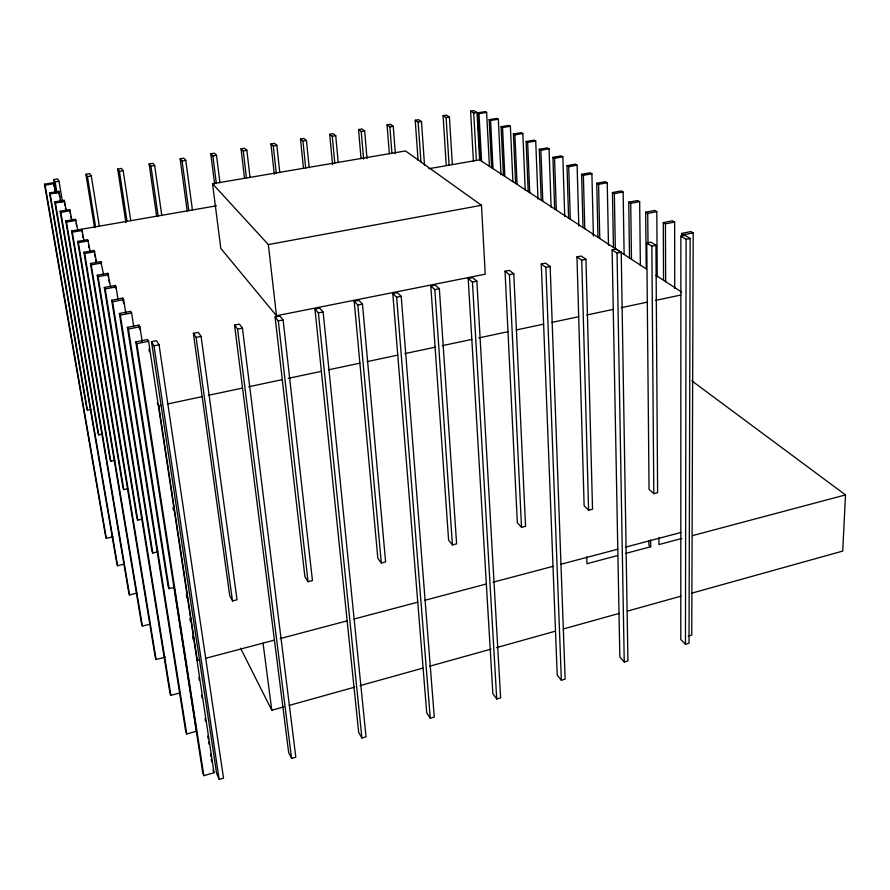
<?xml version="1.0" encoding="UTF-8"?>
<svg xmlns="http://www.w3.org/2000/svg" width="890" height="890" viewBox="0 0 890 890"><rect width="100%" height="100%" fill="white"/><g stroke="black" fill="none" stroke-linecap="round" stroke-linejoin="round"><path stroke-width="1.33" d="M680.872 236.162L680.794 639.487L685.445 644.282L689.027 643.248L690.151 238.476L684.888 235.361L680.872 236.162L686.112 239.288L690.151 238.476M681.606 236.15L681.606 233.425L690.952 231.567L693.199 232.869L691.741 635.093L688.181 636.116M685.445 644.282L686.112 239.288M691.864 380.876L845.5 494.907L842.73 551.077L691.641 593.196M219.163 779.373L223.523 778.116L159.043 344.808L156.507 340.67L151.489 341.66L216.604 773.343L219.163 779.373L153.992 345.821L151.489 341.66M291.575 758.402L295.814 757.168L242.425 328.11L239.421 324.138L234.571 325.106L288.66 752.562L291.575 758.402L237.552 329.089L234.571 325.106M361.918 738.021L366.035 736.831L323.115 311.956L319.666 308.151L314.96 309.086L358.67 732.381L361.918 738.021L318.386 312.902L314.96 309.086M430.271 718.219L434.276 717.051L401.212 296.326L397.352 292.665L392.801 293.578L426.711 712.756L430.271 718.219L396.64 297.238L392.801 293.578M496.731 698.962L500.614 697.838L476.862 281.173L472.612 277.669L468.207 278.548L492.86 693.677L496.731 698.962L472.434 282.063L468.207 278.548M561.356 680.238L565.139 679.137L550.154 266.499L545.548 263.14L541.276 263.985L557.218 675.121L561.356 680.238L545.87 267.367L541.276 263.985M624.246 662.015L627.928 660.947L621.22 252.27L616.281 249.044L612.131 249.868L619.841 657.065L624.246 662.015L617.059 253.105L612.131 249.868M203.855 775.657L214.023 772.72L148.597 341.304L147.551 339.546L135.814 341.871L202.798 773.087L203.855 775.657L136.838 343.64L135.814 341.871M133.722 326.586L131.609 312.935L130.641 311.322L119.382 313.491L185.743 731.591L186.722 733.972L196.545 731.235L183.229 645.417M240.567 648.254L271.784 710.253L283.821 706.905M289.161 705.414L354.687 687.147M360.038 685.656L422.872 668.134M429.559 666.265L491.069 649.122M496.42 647.631L555.249 631.221M563.27 628.985L619.429 613.332M627.45 611.096L680.939 596.178M117.947 299.062L116.023 286.925L115.144 285.445L104.308 287.47L169.957 693.165L170.858 695.368L180.347 692.798M617.493 555.582L586.922 563.715L586.732 556.84M625.459 553.469L650.712 546.749L650.646 539.93M681.762 538.483L658.945 544.558L658.9 537.616M692.498 535.624L845.5 494.907M196.835 659.368L197.346 660.502L199.494 659.935M205.345 658.389L274.432 640.099M280.15 638.586L347.156 620.842M354.064 619.017L417.766 602.152M424.575 600.35L486.352 583.996M493.027 582.227L553.001 566.351M560.878 564.26L617.794 549.197M625.537 547.15L680.817 532.509M103.451 273.92L100.87 261.627L90.446 263.518L155.283 657.454L156.128 659.501L165.306 657.098M90.224 251.725L87.687 239.621L77.641 241.401L141.61 624.19L142.4 626.104L150.021 624.157M232.479 600.928L237.029 599.771L201.084 336.387L198.303 332.337L193.375 333.316L229.72 595.644L232.479 600.928L196.123 337.388L193.375 333.316M308.029 581.693L312.446 580.569L283.098 319.966L279.872 316.084L275.099 317.029L304.881 576.598L308.029 581.693L278.303 320.934L275.099 317.029M381.32 563.025L385.604 561.935L362.475 304.08L358.815 300.353L354.198 301.265L377.816 558.119L381.32 563.025L357.836 305.003L354.198 301.265M452.443 544.914L456.615 543.857L439.337 288.694L435.277 285.111L430.805 286.002L448.605 540.174L452.443 544.914L434.832 289.595L430.805 286.002M521.518 527.325L525.556 526.302L513.797 273.786L509.358 270.349L505.019 271.205L517.346 522.753L521.518 527.325L509.436 274.654L505.019 271.205M588.602 510.248L592.529 509.247L585.965 259.335L581.181 256.031L576.976 256.876L584.129 505.82L588.602 510.248L581.737 260.18L576.976 256.876M653.794 493.65L657.61 492.671L655.952 245.317L650.846 242.147L646.763 242.959L649.044 489.378L653.794 493.65L651.847 246.141L646.763 242.959M77.753 229.843L75.483 219.24L65.771 220.92L128.85 593.129L129.584 594.921L136.971 593.085M142.211 341.76L139.919 326.808L138.907 325.128L127.415 327.375L168.11 586.466L169.122 588.657L174.418 587.344M125.802 313.38L123.654 299.652L122.731 298.117L111.684 300.208L151.89 551.01L152.824 553.035L157.919 551.811M66.372 210.774L64.136 200.317L54.757 201.897L116.913 564.071L117.602 565.74L123.565 564.293M55.781 193.041L53.578 182.684L44.5 184.174L105.71 536.803L106.355 538.372L113.119 536.781M110.66 286.925L107.857 273.297L97.233 275.255L136.904 518.247L137.761 520.127L141.454 519.259M96.687 262.483L94.151 250.413L83.916 252.248L123.009 487.876L123.799 489.622L127.37 488.81M216.448 205.812L71.589 230.966L110.082 459.652L110.827 461.265L114.777 460.397M71.979 220.253L69.709 209.606L60.164 211.23L98.045 433.341L98.746 434.854L102.561 434.031M157.196 403.059L158.765 405.851L161.101 405.362M167.353 404.027L202.152 396.64M208.305 395.338L242.536 388.073M248.644 386.772L282.275 379.63M288.282 378.361L321.39 371.33M328.71 369.773L359.883 363.165M367.092 361.629L397.774 355.11M404.872 353.608L435.088 347.2M442.174 345.687L471.822 339.401M478.798 337.911L507.99 331.714M516.167 329.979L543.612 324.16M551.833 322.414L578.7 316.707M586.799 314.993L613.255 309.375M621.242 307.673L647.308 302.144M655.352 300.431L680.861 295.024M61.01 201.874L58.762 191.339L49.54 192.885L86.797 408.755L87.454 410.179L91.147 409.4M136.838 343.64L148.597 341.304M276.49 315.75L485.239 274.198L481.479 205.29L405.495 150.933L212.543 183.752L220.787 248.377L276.49 315.75L268.346 244.583L212.543 183.752M693.199 232.869L683.832 234.738L681.606 233.425M153.992 345.821L159.043 344.808M196.123 337.388L201.084 336.387M237.552 329.089L242.425 328.11M278.303 320.934L283.098 319.966M318.386 312.902L323.115 311.956M357.836 305.003L362.475 304.08M396.64 297.238L401.212 296.326M434.832 289.595L439.337 288.694M472.434 282.063L476.862 281.173M509.436 274.654L513.797 273.786M545.87 267.367L550.154 266.499M581.737 260.18L585.965 259.335M617.059 253.105L621.22 252.27M651.847 246.141L655.952 245.317M663.551 280.261L663.284 222.589L672.484 220.798L674.642 222.055L674.742 288.438M127.415 327.375L128.394 329.066L139.919 326.808M663.284 222.589L665.42 223.857L674.642 222.055M428.858 168.711L479.577 159.855L646.218 268.913L645.673 212.187L654.729 210.441L656.809 211.653L657.232 276.846M119.382 313.491L120.317 315.116L131.609 312.935M645.673 212.187L647.731 213.4L656.809 211.653M629.53 258L628.74 202.175L637.663 200.484L639.654 201.652L640.366 265.543M111.684 300.208L112.585 301.755L123.654 299.652M628.74 202.175L630.721 203.343L639.654 201.652M613.455 247.476L612.442 192.54L621.22 190.894L623.145 192.018L624.113 254.451M104.308 287.47L105.176 288.95L116.023 286.925M612.442 192.54L614.345 193.664L623.145 192.018M597.969 237.341L596.734 183.251L605.378 181.66L607.236 182.739L608.482 245.273M268.346 244.583L481.479 205.29M97.233 275.255L98.067 276.679L108.713 274.71M596.734 183.251L598.569 184.341L607.236 182.739M583.028 227.562L581.593 174.307L590.115 172.76L591.906 173.795L593.396 236.084M90.446 263.518L91.236 264.886L101.683 262.984M581.593 174.307L583.362 175.352L591.906 173.795M568.599 218.117L566.986 165.673L575.385 164.172L577.109 165.173L578.812 226.06M83.916 252.248L84.672 253.561L94.93 251.714M566.986 165.673L568.699 166.686L577.109 165.173M554.681 209.005L552.89 157.341L561.167 155.872L562.836 156.84L564.738 216.57M77.641 241.401L78.365 242.67L88.444 240.879M552.89 157.341L554.548 158.309L562.836 156.84M541.22 200.194L539.284 149.286L547.439 147.862L549.052 148.808L551.11 207.136M71.589 230.966L72.301 232.19L82.192 230.454L84.005 241.401M539.284 149.286L540.875 150.232L549.052 148.808M528.204 191.684L526.124 141.51L534.167 140.131L535.724 141.032L537.983 199.126M65.771 220.92L66.461 222.088L76.184 220.409M526.124 141.51L527.659 142.422L535.724 141.032M515.622 183.44L513.397 133.989L521.34 132.643L522.842 133.522L525.245 190.382M60.164 211.23L60.82 212.365L70.377 210.73M513.397 133.989L514.887 134.88L522.842 133.522M503.44 175.475L501.092 126.714L508.924 125.401L510.37 126.247L512.907 181.682M54.757 201.897L55.391 202.987L64.792 201.396M501.092 126.714L502.539 127.57L510.37 126.247M491.647 167.754L489.177 119.672L496.898 118.392L498.311 119.216L501.014 174.696M49.54 192.885L50.151 193.931L59.396 192.396M489.177 119.672L490.579 120.506L498.311 119.216M58.996 181.26L57.561 178.923L53.712 179.546L55.124 181.894L58.996 181.26L62.467 201.763M91.281 175.953L89.712 173.65L85.907 174.273L87.465 176.576L91.281 175.953L99.357 226.26M123.176 170.702L121.452 168.433L117.703 169.056L119.405 171.325L123.176 170.702L130.763 220.776M154.671 165.518L152.813 163.293L149.108 163.905L150.944 166.13L154.671 165.518L161.78 215.358M185.776 160.4L183.785 158.209L180.125 158.809L182.094 161.001L185.776 160.4L192.429 210.007M216.504 155.338L214.39 153.191L210.774 153.781L212.866 155.939L216.504 155.338L219.941 182.773M246.853 150.354L244.617 148.23L241.034 148.819L243.259 150.944L246.853 150.354L250.057 177.655M276.834 145.415L274.476 143.335L270.949 143.913L273.297 145.993L276.834 145.415L279.794 172.593M306.46 140.542L303.98 138.495L300.497 139.062L302.956 141.121L306.46 140.542L309.186 167.587M335.73 135.725L333.138 133.711L329.689 134.279L332.27 136.292L335.73 135.725L338.233 162.648M361.051 158.598L358.536 129.54L361.24 131.531L364.655 130.964L367.003 158.531M389.342 153.859L387.05 124.867L389.865 126.814L393.235 126.258L395.36 153.703M418.089 160.367L415.23 120.239L418.144 122.164L421.493 121.607L424.519 165.317M446.235 165.295L443.087 115.667L446.101 117.558L449.406 117.013L452.354 164.606M473.402 160.979L470.61 111.15L473.736 113.019L476.995 112.474L479.577 159.855M480.211 160.267L477.641 112.852L485.261 111.606L486.619 112.396L489.422 166.374M44.5 184.174L45.09 185.198L54.179 183.696M477.641 112.852L478.998 113.653L486.619 112.396M358.536 129.54L361.952 128.983L364.655 130.964M387.05 124.867L390.421 124.311L393.235 126.258M415.23 120.239L418.556 119.694L421.493 121.607M443.087 115.667L446.368 115.133L449.406 117.013M470.61 111.15L473.858 110.627L476.995 112.474M655.897 275.255L681.584 292.065M650.712 546.749L648.832 544.947L648.799 540.853M82.192 230.454L81.468 229.242L81.925 231.979M212.955 770.162L214.023 772.72M50.151 193.931L87.454 410.179M45.09 185.198L106.355 538.372M60.82 212.365L98.746 434.854M55.124 181.894L56.76 191.472M53.712 179.546L56.048 193.241M53.578 182.684L54.279 186.789M54.746 189.526L55.213 192.262M55.391 202.987L117.602 565.74M64.136 200.317L65.037 205.668M65.493 208.338L65.949 211.008M66.461 222.088L129.584 594.921M58.762 191.339L59.686 196.757M60.142 199.46L60.609 202.163M76.151 223.279L76.596 225.971M78.365 242.67L142.4 626.104M69.709 209.606L70.388 213.678M70.844 216.392L71.3 219.107M72.301 232.19L110.827 461.265M82.37 234.704L82.826 237.43M84.672 253.561L123.799 489.622M88.577 245.039L89.022 247.743M91.236 264.886L156.128 659.501M100.87 261.627L101.304 264.352M105.176 288.95L170.858 695.368M85.907 174.273L94.54 227.618M94.807 254.44L95.241 257.121M95.675 259.802L96.12 262.494M98.067 276.679L137.761 520.127M112.585 301.755L152.824 553.035M107.857 273.297L108.513 277.357M108.947 280.072L109.381 282.775M87.465 176.576L95.597 226.917M120.317 315.116L186.722 733.972M115.144 285.445L115.567 288.137M128.394 329.066L169.122 588.657M122.731 298.117L123.588 303.59M174.106 586.655L179.413 620.897M179.624 622.255L182.806 642.691M138.907 325.128L139.53 329.189M158.765 405.851L197.346 660.502M148.986 349.002L149.398 351.706M173.038 507.378L173.461 510.126M186.377 595.232L186.8 597.969M189.926 618.561L190.338 621.309M192.641 636.406L193.052 639.154M198.87 677.446L199.282 680.171M201.563 695.168L201.974 697.894M205.078 718.352L205.501 721.078M207.77 736.075L208.182 738.8M208.605 741.526L209.017 744.251M210.463 753.797L210.874 756.522M211.297 759.259L211.709 761.985M119.405 171.325L127.048 221.421M117.703 169.056L125.902 222.645M150.944 166.13L158.12 216.003M149.108 163.905L156.64 216.092M182.094 161.001L188.802 210.641M180.125 158.809L187.2 210.997M263.062 643.281L271.784 710.253M212.866 155.939L216.337 183.385M210.774 153.781L214.601 183.941M243.259 150.944L246.497 178.256M241.034 148.819L244.472 177.766M273.297 145.993L276.278 173.194M270.949 143.913L274.298 174.206M300.497 139.062L303.457 168.01M302.956 141.121L305.715 168.177M329.689 134.279L332.56 164.706M332.27 136.292L334.796 163.237M361.24 131.531L363.609 159.11M389.865 126.814L391.9 152.902M418.144 122.164L420.937 161.791M446.101 117.558L449.094 165.173M473.736 113.019L476.361 160.411M478.998 113.653L481.557 161.146M490.579 120.506L493.027 168.655M502.539 127.57L504.864 176.409M514.887 134.88L517.101 184.408M527.659 142.422L529.728 192.674M540.875 150.232L542.8 201.229M554.548 158.309L556.306 210.073M568.699 166.686L570.29 219.229M583.362 175.352L584.774 228.697M598.569 184.341L599.771 238.52M614.345 193.664L615.335 248.711M630.721 203.343L631.477 259.268M647.731 213.4L648.009 243.905M665.42 223.857L665.664 281.641"/></g></svg>
